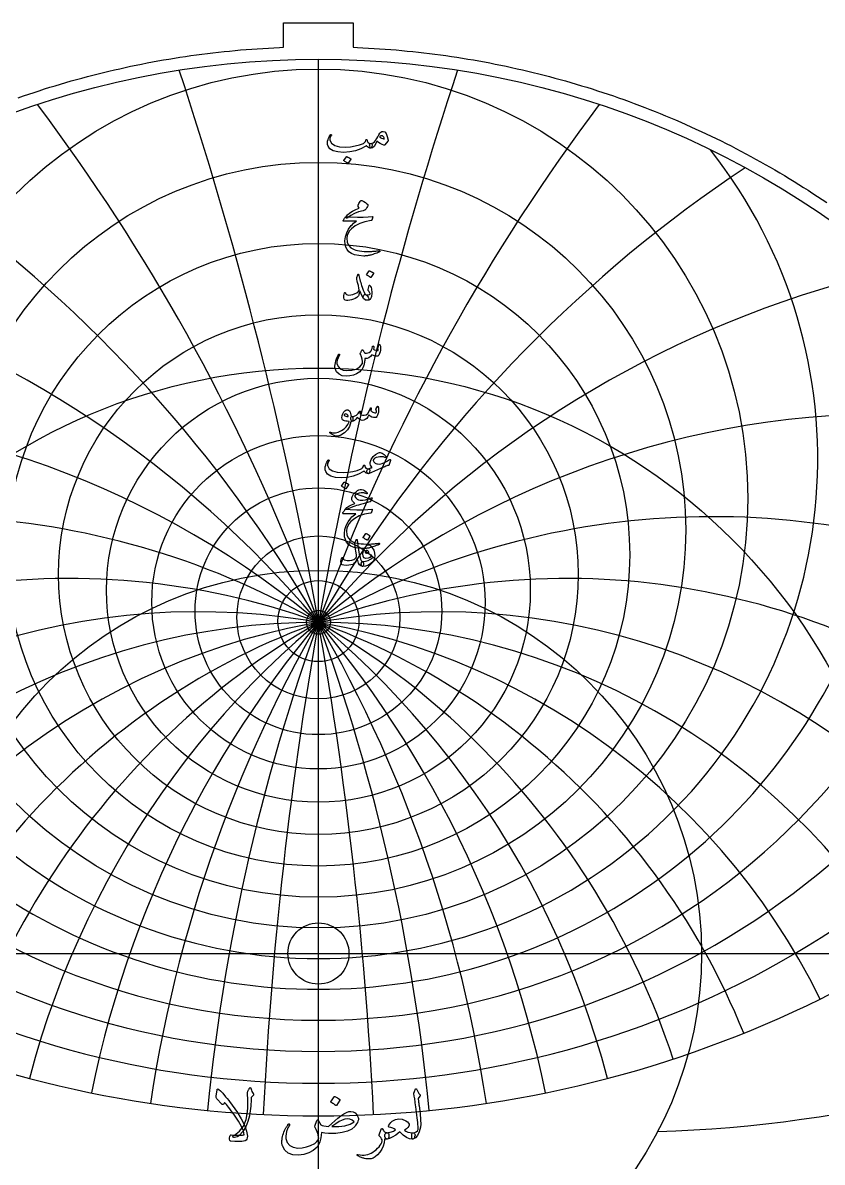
# Model space of a CAD drawing. Header units: millimetres. Extents: x -59 to 59, y -59 to 61.
# Drawn here: x -19.3 to 33, y -13.7 to 60.9 of the extents above; entities that cross this region are included whole.
import ezdxf

# ---------------------------------------------------------------- set-up
doc = ezdxf.new("R2010")
doc.units = ezdxf.units.MM
for name, color, linetype in [('CUT_INNER', 6, 'Continuous'), ('CUT_OUTER', 1, 'Continuous'), ('ENGRAVE', 7, 'Continuous'), ('ENGRAVE_FINE', 8, 'Continuous'), ('TEXT', 5, 'Continuous')]:
    doc.layers.add(name, color=color, linetype=linetype)

msp = doc.modelspace()

# ---------------------------------------------------------------- linework, layer by layer
at = {"layer": 'CUT_INNER'}
msp.add_circle((0, 0), 2, dxfattribs=at)
at = {"layer": 'CUT_OUTER'}
msp.add_lwpolyline([(-19.6429, 55.9787), (-19.299, 56.0982), (-18.9545, 56.2155), (-18.6092, 56.3308), (-18.2632, 56.4439), (-17.9165, 56.5549), (-17.5692, 56.6637), (-17.2211, 56.7705), (-16.8725, 56.8751), (-16.5232, 56.9775), (-16.1733, 57.0779), (-15.8227, 57.176), (-15.4716, 57.272), (-15.1199, 57.3659), (-14.7676, 57.4576), (-14.4148, 57.5471), (-14.0614, 57.6345), (-13.7075, 57.7197), (-13.3531, 57.8027), (-12.9982, 57.8835), (-12.6428, 57.9622), (-12.2869, 58.0387), (-11.9305, 58.113), (-11.5737, 58.1851), (-11.2165, 58.255), (-10.8588, 58.3227), (-10.5008, 58.3883), (-10.1423, 58.4516), (-9.7835, 58.5127), (-9.4243, 58.5717), (-9.0647, 58.6284), (-8.7048, 58.6829), (-8.3446, 58.7352), (-7.984, 58.7853), (-7.6232, 58.8332), (-7.262, 58.8788), (-6.9006, 58.9223), (-6.5389, 58.9635), (-6.177, 59.0025), (-5.8149, 59.0393), (-5.4525, 59.0739), (-5.0899, 59.1062), (-4.7272, 59.1364), (-4.3642, 59.1643), (-4.0011, 59.1899), (-3.6379, 59.2134), (-3.2745, 59.2346), (-2.9109, 59.2535), (-2.5473, 59.2703), (-2.275, 59.2812), (-2.275, 60.885), (2.275, 60.885), (2.275, 59.2812), (2.5473, 59.2703), (2.9109, 59.2535), (3.2745, 59.2346), (3.6379, 59.2134), (4.0011, 59.1899), (4.3642, 59.1643), (4.7272, 59.1364), (5.0899, 59.1062), (5.4525, 59.0739), (5.8149, 59.0393), (6.177, 59.0025), (6.5389, 58.9635), (6.9006, 58.9223), (7.262, 58.8788), (7.6232, 58.8332), (7.984, 58.7853), (8.3446, 58.7352), (8.7048, 58.6829), (9.0647, 58.6284), (9.4243, 58.5717), (9.7835, 58.5127), (10.1423, 58.4516), (10.5008, 58.3883), (10.8588, 58.3227), (11.2165, 58.255), (11.5737, 58.1851), (11.9305, 58.113), (12.2869, 58.0387), (12.6428, 57.9622), (12.9982, 57.8835), (13.3531, 57.8027), (13.7075, 57.7197), (14.0614, 57.6345), (14.4148, 57.5471), (14.7676, 57.4576), (15.1199, 57.3659), (15.4716, 57.272), (15.8227, 57.176), (16.1733, 57.0779), (16.5232, 56.9775), (16.8725, 56.8751), (17.2211, 56.7705), (17.5692, 56.6637), (17.9165, 56.5549), (18.2632, 56.4439), (18.6092, 56.3308), (18.9545, 56.2155), (19.299, 56.0982), (19.6429, 55.9787), (19.986, 55.8571), (20.3283, 55.7334), (20.6699, 55.6076), (21.0108, 55.4798), (21.3508, 55.3498), (21.69, 55.2177), (22.0284, 55.0836), (22.366, 54.9474), (22.7027, 54.8092), (23.0386, 54.6688), (23.3736, 54.5264), (23.7077, 54.382), (24.0409, 54.2355), (24.3733, 54.087), (24.7047, 53.9364), (25.0352, 53.7838), (25.3647, 53.6292), (25.6933, 53.4725), (26.0209, 53.3139), (26.3475, 53.1532), (26.6732, 52.9905), (26.9978, 52.8259), (27.3215, 52.6592), (27.6441, 52.4906), (27.9656, 52.32), (28.2861, 52.1474), (28.6056, 51.9729), (28.9239, 51.7964), (29.2412, 51.6179), (29.5574, 51.4375), (29.8724, 51.2552), (30.1863, 51.0709), (30.4991, 50.8847), (30.8108, 50.6967), (31.1213, 50.5066), (31.4306, 50.3147), (31.7387, 50.1209), (32.0457, 49.9252), (32.3514, 49.7277), (32.6559, 49.5282), (32.9592, 49.3269), (33.2612, 49.1238)], dxfattribs=at)
at = {"layer": 'ENGRAVE'}
for points in [[(0, -58.5), (0, 58.5)], [(-58.5, 0), (58.5, 0)]]:
    msp.add_lwpolyline(points, dxfattribs=at)
for centre, radius in [((0, 0), 58.5), ((0, 29.7635), 28.0916), ((0, 27.719), 24.0317), ((0, 26.0884), 20.3654), ((0, 24.7904), 16.9996), ((0, 0), 38.2935), ((0, 23.7671), 13.8638), ((0, 22.9765), 10.9027), ((0, 22.3887), 8.0713), ((0, 21.9825), 5.332), ((0, 0), 25.0665), ((0, 21.744), 2.6516), ((0, 21.6654), 0.78)]:
    msp.add_circle(centre, radius, dxfattribs=at)
for centre, radius, start, end in [((0, 32.3376), 32.6718, 141.718907, 38.281093), ((0, 35.6095), 37.9516, 164.685177, 15.314823), ((0, 39.8322), 44.1952, 181.913604, 358.086396), ((0, 45.4028), 51.8109, 196.338996, 343.661004), ((0, 52.9788), 61.4683, 209.053083, 330.946917), ((0, -23.009), 44.6745, 31, 149), ((0, -23.009), 44.6745, 31, 149), ((0, 63.7311), 74.3508, 220.600865, 319.399135), ((19.7226, 73.6058), 85.283, 271.6642, 297.008641)]:
    msp.add_arc(centre, radius, start, end, dxfattribs=at)
at = {"layer": 'ENGRAVE_FINE'}
for centre, radius, start, end in [((-253.3614, -23.009), 257.2699, 2.779761, 18.303495), ((-253.3614, -23.009), 257.2699, 2.779761, 18.303495), ((253.3614, -23.009), 257.2699, 161.696505, 177.220239), ((253.3614, -23.009), 257.2699, 161.696505, 177.220239), ((-122.7421, -23.009), 130.6194, 5.599044, 36.966211), ((-122.7421, -23.009), 130.6194, 5.599044, 36.966211), ((122.7421, -23.009), 130.6194, 143.033789, 174.400956), ((122.7421, -23.009), 130.6194, 143.033789, 174.400956), ((-77.3784, -23.009), 89.3489, 8.49955, 56.392694), ((-77.3784, -23.009), 89.3489, 8.49955, 56.392694), ((77.3784, -23.009), 89.3489, 123.607306, 171.50045), ((77.3784, -23.009), 89.3489, 123.607306, 171.50045), ((-53.2409, -23.009), 69.5011, 11.527585, 77.078888), ((-53.2409, -23.009), 69.5011, 11.527585, 77.078888), ((53.2409, -23.009), 69.5011, 102.921112, 168.472415), ((53.2409, -23.009), 69.5011, 102.921112, 168.472415), ((-37.4863, -23.009), 58.3184, 14.737028, 99.642572), ((-37.4863, -23.009), 58.3184, 14.737028, 99.642572), ((37.4863, -23.009), 58.3184, 80.357428, 165.262972), ((37.4863, -23.009), 58.3184, 80.357428, 165.262972), ((-25.7928, -23.009), 51.5856, 18.193224, 124.752734), ((-25.7928, -23.009), 51.5856, 18.193224, 124.752734), ((25.7928, -23.009), 51.5856, 55.247266, 161.806776), ((25.7928, -23.009), 51.5856, 55.247266, 161.806776), ((-16.2602, -23.009), 47.5416, 21.978404, 136.786876), ((-16.2602, -23.009), 47.5416, 21.978404, 136.786876), ((16.2602, -23.009), 47.5416, 43.213124, 158.021596), ((16.2602, -23.009), 47.5416, 43.213124, 158.021596), ((-7.8773, -23.009), 45.3636, 26.199525, 143.422298), ((-7.8773, -23.009), 45.3636, 26.199525, 143.422298), ((7.8773, -23.009), 45.3636, 36.577702, 153.800475), ((7.8773, -23.009), 45.3636, 36.577702, 153.800475), ((0, 159.3231), 176.7745, 250.847985, 289.152015)]:
    msp.add_arc(centre, radius, start, end, dxfattribs=at)
at = {"layer": 'TEXT'}
for points in [[(4.2346, 53.7803), (4.343, 53.7419), (4.4327, 53.6333), (4.5039, 53.4547), (4.5564, 53.206), (4.5583, 53.1881), (4.5573, 53.1723), (4.5532, 53.1587), (4.546, 53.1472), (4.3557, 52.9085), (4.3425, 52.894), (4.3272, 52.8852), (4.3097, 52.8819), (4.29, 52.8843), (4.1607, 52.9284), (4.0392, 52.9846), (3.9254, 53.0529), (3.8195, 53.1334), (3.7341, 52.9351), (3.6404, 52.7935), (3.5386, 52.7085), (3.4285, 52.6802), (3.4162, 52.6847), (3.4035, 52.6983), (3.3903, 52.721), (3.3766, 52.7528), (3.3557, 52.8315), (3.3481, 52.8947), (3.3539, 52.9422), (3.3732, 52.9742), (3.3844, 52.9818), (3.3974, 52.9872), (3.4121, 52.9905), (3.4285, 52.9915), (3.5072, 53.0049), (3.5842, 53.0417), (3.6595, 53.1018), (3.733, 53.1853), (3.7652, 53.2337), (3.8134, 53.3133), (3.8776, 53.424), (3.9579, 53.5658), (4.0206, 53.6597), (4.0876, 53.7267), (4.159, 53.7669), (4.2346, 53.7803)], [(0.7888, 53.5589), (0.8011, 53.5723), (0.8139, 53.578), (0.8271, 53.5758), (0.8407, 53.5658), (0.8511, 53.5529), (0.8545, 53.5382), (0.8511, 53.5217), (0.8407, 53.5036), (0.7879, 53.4218), (0.7542, 53.3462), (0.7395, 53.2765), (0.7438, 53.213), (0.8522, 53.0041), (1.063, 52.8583), (1.3763, 52.7757), (1.7921, 52.7563), (2.1007, 52.779), (2.3967, 52.8263), (2.6802, 52.8983), (2.9511, 52.995), (2.9989, 53.0233), (3.0385, 53.0668), (3.0698, 53.1254), (3.093, 53.1991), (3.1007, 53.2201), (3.1137, 53.2346), (3.1319, 53.2426), (3.1552, 53.2441), (3.1719, 53.237), (3.1838, 53.2225), (3.1909, 53.2006), (3.1933, 53.1714), (3.2095, 53.0992), (3.2547, 53.0452), (3.3289, 53.0093), (3.432, 52.9915), (3.4692, 52.9833), (3.4943, 52.9621), (3.5072, 52.928), (3.5081, 52.8808), (3.4956, 52.793), (3.4787, 52.7303), (3.4575, 52.6927), (3.432, 52.6802), (3.3561, 52.6901), (3.2841, 52.72), (3.216, 52.7697), (3.1518, 52.8393), (3.1464, 52.8421), (3.1371, 52.8402), (3.1239, 52.8335), (3.1068, 52.822), (2.7842, 52.6404), (2.4322, 52.5106), (2.0507, 52.4328), (1.6399, 52.4069), (1.2602, 52.4328), (0.9652, 52.5106), (0.7551, 52.6404), (0.6297, 52.822), (0.6011, 52.9234), (0.5916, 53.027), (0.6011, 53.1327), (0.6297, 53.2406), (0.6682, 53.341), (0.7075, 53.4275), (0.7477, 53.5001), (0.7888, 53.5589)], [(3.9855, 53.4413), (4.0504, 53.3872), (4.1239, 53.3427), (4.2061, 53.3077), (4.2969, 53.2822), (4.2919, 53.3503), (4.2736, 53.4058), (4.2418, 53.4489), (4.1966, 53.4794), (4.1445, 53.4951), (4.0919, 53.4941), (4.039, 53.4761), (3.9855, 53.4413)], [(1.8371, 52.1232), (1.8414, 52.1275), (1.8475, 52.1301), (1.8553, 52.1309), (1.8648, 52.1301), (1.932, 52.1028), (1.9954, 52.0695), (2.0548, 52.0302), (2.1104, 51.9848), (2.1158, 51.9779), (2.1182, 51.9709), (2.1175, 51.964), (2.1139, 51.9571), (1.9513, 51.6942), (1.9452, 51.6879), (1.9374, 51.6864), (1.9279, 51.6896), (1.9167, 51.6976), (1.9069, 51.7045), (1.8916, 51.7149), (1.8706, 51.7288), (1.844, 51.7461), (1.8114, 51.7668), (1.7722, 51.791), (1.7266, 51.8187), (1.6745, 51.8498), (1.6676, 51.855), (1.6641, 51.8602), (1.6641, 51.8654), (1.6676, 51.8706)], [(2.92, 48.5906), (2.6177, 48.5117), (2.3509, 48.4099), (2.1195, 48.2851), (1.9236, 48.1374), (1.8935, 48.1147), (1.8656, 48.102), (1.8399, 48.0991), (1.8163, 48.1063), (1.7889, 48.1389), (1.793, 48.185), (1.8287, 48.2444), (1.8959, 48.3173), (2.0548, 48.4492), (2.2375, 48.5681), (2.444, 48.6741), (2.6743, 48.7671), (2.6086, 48.8639), (2.5963, 48.8882), (2.5904, 48.9124), (2.5911, 48.9366), (2.5982, 48.9608), (2.6447, 49.0531), (2.6873, 49.1295), (2.726, 49.1898), (2.7608, 49.2341), (2.7831, 49.2551), (2.8049, 49.2661), (2.8263, 49.2672), (2.8473, 49.2584), (2.9691, 49.1896), (3.0713, 49.1252), (3.1541, 49.065), (3.2175, 49.0093), (3.2298, 48.9913), (3.2357, 48.9686), (3.235, 48.9411), (3.2279, 48.9089), (3.2056, 48.8585), (3.1699, 48.7973), (3.1208, 48.7253), (3.0584, 48.6425), (3.0419, 48.6302), (3.0134, 48.6174), (2.9727, 48.6043), (2.92, 48.5906)], [(2.1035, 48.1893), (2.5474, 48.1737), (2.9312, 48.172), (3.2549, 48.1841), (3.5185, 48.2101), (3.5266, 48.211), (3.5336, 48.2105), (3.5396, 48.2084), (3.5444, 48.2049), (3.548, 48.2), (3.5501, 48.1941), (3.5506, 48.187), (3.5496, 48.1789), (3.5428, 48.1474), (3.5362, 48.1184), (3.5298, 48.092), (3.5237, 48.0682), (3.5177, 48.047), (3.512, 48.0284), (3.5065, 48.0124), (3.5012, 47.999), (3.4899, 47.9776), (3.477, 47.9618), (3.4623, 47.9517), (3.4458, 47.9471), (3.0462, 47.8747), (2.6985, 47.7612), (2.4027, 47.6066), (2.1588, 47.4109), (2.0356, 47.2701), (1.9461, 47.1211), (1.8903, 46.9639), (1.8682, 46.7985), (1.8894, 46.5388), (1.9737, 46.3271), (2.1212, 46.1635), (2.3318, 46.0478), (2.441, 46.0127), (2.561, 45.9838), (2.6918, 45.9608), (2.8335, 45.944), (2.9857, 45.933), (3.1483, 45.9275), (3.3213, 45.9278), (3.5047, 45.9336), (3.5698, 45.9373), (3.634, 45.9414), (3.697, 45.9459), (3.7589, 45.9509), (3.8194, 45.9563), (3.8779, 45.9621), (3.9344, 45.9684), (3.989, 45.9751), (4.0057, 45.976), (4.0176, 45.9717), (4.0247, 45.9621), (4.0271, 45.9474), (4.0258, 45.9304), (4.0219, 45.9172), (4.0154, 45.9079), (4.0063, 45.9025), (3.9086, 45.8612), (3.816, 45.8238), (3.7287, 45.7902), (3.6465, 45.7606), (3.5697, 45.7347), (3.4986, 45.7122), (3.4331, 45.6932), (3.3732, 45.6776), (3.3169, 45.6661), (3.262, 45.656), (3.2087, 45.6471), (3.157, 45.6395), (3.1065, 45.6337), (3.0571, 45.63), (3.0087, 45.6285), (2.9615, 45.6291), (2.6389, 45.6542), (2.3699, 45.7087), (2.1545, 45.7926), (1.9928, 45.9059), (1.8741, 46.0476), (1.7912, 46.213), (1.7443, 46.4022), (1.7333, 46.6152), (1.7672, 46.8794), (1.8483, 47.1358), (1.9766, 47.3845), (2.1519, 47.6254), (2.2205, 47.6983), (2.2981, 47.7681), (2.3848, 47.8349), (2.4806, 47.8987), (1.6433, 47.9056), (1.6232, 47.9143), (1.6148, 47.9298), (1.618, 47.9523), (1.633, 47.9817), (1.6611, 48.0245), (1.6866, 48.063), (1.7095, 48.0972), (1.7298, 48.127), (1.7476, 48.1523), (1.7627, 48.1729), (1.7752, 48.1887), (1.7852, 48.1997), (1.8077, 48.2016), (1.8682, 48.2006), (1.9668, 48.1964), (2.1035, 48.1893)], [(2.6518, 44.3594), (2.6717, 44.2687), (2.6934, 44.1765), (2.7167, 44.0827), (2.7418, 43.9875), (2.7686, 43.8903), (2.7971, 43.7907), (2.8274, 43.6888), (2.8594, 43.5844), (2.9241, 43.3967), (2.9831, 43.2558), (3.0365, 43.1615), (3.0843, 43.1139), (3.126, 43.0856), (3.1682, 43.0456), (3.2108, 42.9939), (3.2538, 42.9305), (3.2945, 42.852), (3.3057, 42.793), (3.2876, 42.7534), (3.24, 42.7333), (3.0862, 42.7489), (2.9502, 42.851), (2.832, 43.0395), (2.7314, 43.3146), (2.7293, 43.3191), (2.7262, 43.3223), (2.7223, 43.3243), (2.7176, 43.3249), (2.7141, 43.3243), (2.7107, 43.3223), (2.7072, 43.3191), (2.7037, 43.3146), (2.694, 43.27), (2.6821, 43.2229), (2.6681, 43.1732), (2.6518, 43.1208), (2.6341, 43.0713), (2.6155, 43.03), (2.5961, 42.9969), (2.5757, 42.9721), (2.5026, 42.9083), (2.4114, 42.8518), (2.302, 42.8027), (2.1744, 42.761), (2.0447, 42.7301), (1.9322, 42.7169), (1.8371, 42.7214), (1.7592, 42.7437), (1.6926, 42.7995), (1.6624, 42.8977), (1.6684, 43.0382), (1.7108, 43.2212), (1.7149, 43.2272), (1.7203, 43.2315), (1.727, 43.2341), (1.735, 43.235), (1.7445, 43.2339), (1.7523, 43.2307), (1.7584, 43.2253), (1.7627, 43.2177), (1.7791, 43.1794), (1.7973, 43.1476), (1.8172, 43.1223), (1.8388, 43.1035), (1.9063, 43.0784), (1.998, 43.0724), (2.1139, 43.0854), (2.254, 43.1174), (2.4034, 43.1654), (2.5195, 43.2194), (2.6023, 43.2795), (2.6518, 43.3457), (2.6601, 43.4127), (2.6467, 43.5273), (2.6116, 43.6895), (2.555, 43.8993), (2.5277, 44.0097), (2.5117, 44.099), (2.507, 44.1672), (2.5135, 44.2141), (2.5792, 44.4009), (2.5863, 44.4206), (2.5939, 44.4346), (2.6019, 44.4431), (2.6103, 44.4459), (2.6207, 44.4405), (2.6311, 44.4243), (2.6415, 44.3972), (2.6518, 44.3594)], [(3.3196, 44.6569), (3.3239, 44.6612), (3.3299, 44.6638), (3.3377, 44.6647), (3.3472, 44.6638), (3.4145, 44.6366), (3.4778, 44.6033), (3.5373, 44.5639), (3.5929, 44.5185), (3.5983, 44.5116), (3.6007, 44.5047), (3.6, 44.4978), (3.5963, 44.4909), (3.4337, 44.2279), (3.4277, 44.2216), (3.4199, 44.2201), (3.4104, 44.2234), (3.3991, 44.2314), (3.3894, 44.2383), (3.3741, 44.2487), (3.3531, 44.2625), (3.3265, 44.2798), (3.2938, 44.3006), (3.2547, 44.3248), (3.2091, 44.3525), (3.157, 44.3836), (3.15, 44.3888), (3.1466, 44.394), (3.1466, 44.3992), (3.15, 44.4044)], [(3.3507, 43.2419), (3.3304, 43.2759), (3.3109, 43.3051), (3.2923, 43.3295), (3.2746, 43.3492), (3.2618, 43.366), (3.2547, 43.3855), (3.2532, 43.4075), (3.2573, 43.4322), (3.3299, 43.6951), (3.3401, 43.7181), (3.3533, 43.7245), (3.3695, 43.7146), (3.3888, 43.6882), (3.4177, 43.6322), (3.4424, 43.5645), (3.4627, 43.4852), (3.4787, 43.3941), (3.488, 43.3068), (3.4917, 43.2212), (3.4897, 43.1373), (3.4822, 43.0551), (3.4698, 42.9835), (3.4536, 42.921), (3.4335, 42.8676), (3.4095, 42.8233), (3.3799, 42.7904), (3.3395, 42.7645), (3.2882, 42.7454), (3.2261, 42.7333), (3.1626, 42.731), (3.1033, 42.7411), (3.0484, 42.7638), (2.9978, 42.7991), (2.9587, 42.8438), (2.9381, 42.8951), (2.9362, 42.9528), (2.9528, 43.017), (2.9794, 43.0696), (3.0108, 43.1027), (3.0469, 43.1163), (3.0878, 43.1104), (3.182, 43.0877), (3.2642, 43.0854), (3.3343, 43.1033), (3.3922, 43.1416), (3.3935, 43.1517), (3.387, 43.1719), (3.3728, 43.2019), (3.3507, 43.2419)], [(3.9475, 39.8163), (3.9535, 39.8314), (3.9613, 39.8422), (3.9708, 39.8487), (3.9821, 39.8509), (3.9966, 39.8491), (4.0089, 39.8439), (4.0191, 39.8353), (4.0271, 39.8232), (4.0467, 39.7799), (4.0608, 39.7263), (4.0692, 39.6623), (4.072, 39.5879), (4.0645, 39.4664), (4.0418, 39.3509), (4.0039, 39.2415), (3.951, 39.1382), (3.9328, 39.1133), (3.9129, 39.0941), (3.8913, 39.0804), (3.8679, 39.0724), (3.7834, 39.067), (3.6923, 39.0819), (3.5948, 39.1172), (3.4908, 39.1728), (3.4032, 39.0528), (3.2997, 38.973), (3.1801, 38.9334), (3.0445, 38.934), (3.0401, 38.8611), (3.0337, 38.7909), (3.0254, 38.7235), (3.0151, 38.659), (3.0029, 38.5968), (2.9887, 38.5366), (2.9726, 38.4783), (2.9546, 38.422), (2.9126, 38.3204), (2.856, 38.2265), (2.7846, 38.1405), (2.6985, 38.0622), (2.4972, 37.9281), (2.2843, 37.8339), (2.0596, 37.7794), (1.8232, 37.7647), (1.5571, 37.8008), (1.3467, 37.8953), (1.1921, 38.0481), (1.0933, 38.2594), (1.0799, 38.3355), (1.0777, 38.4255), (1.0868, 38.5293), (1.1071, 38.6469), (1.1397, 38.7758), (1.1858, 38.9098), (1.2453, 39.0491), (1.3181, 39.1935), (1.324, 39.2026), (1.3311, 39.2091), (1.3395, 39.213), (1.3493, 39.2143), (1.359, 39.2134), (1.3674, 39.2108), (1.3746, 39.2065), (1.3804, 39.2004), (1.3843, 39.1916), (1.3856, 39.1823), (1.3843, 39.1725), (1.3804, 39.1624), (1.2879, 38.9702), (1.2282, 38.8121), (1.2014, 38.6882), (1.2074, 38.5985), (1.2948, 38.4006), (1.4323, 38.2568), (1.62, 38.1671), (1.8578, 38.1314), (2.1904, 38.1526), (2.4719, 38.2369), (2.7024, 38.3844), (2.8819, 38.595), (2.8813, 38.7338), (2.8586, 38.8804), (2.8138, 39.0348), (2.747, 39.197), (2.7386, 39.2134), (2.734, 39.2281), (2.7334, 39.2411), (2.7366, 39.2523), (2.7552, 39.2909), (2.7729, 39.3271), (2.7898, 39.361), (2.8058, 39.3925), (2.8209, 39.4211), (2.8352, 39.4465), (2.8486, 39.4687), (2.8612, 39.4876), (2.8683, 39.4956), (2.8759, 39.4988), (2.8839, 39.4973), (2.8923, 39.4911), (2.8966, 39.4863), (2.9027, 39.4789), (2.9105, 39.469), (2.92, 39.4565), (2.9308, 39.4413), (2.9425, 39.4236), (2.955, 39.4033), (2.9684, 39.3803), (2.9956, 39.3362), (3.0186, 39.3042), (3.0372, 39.2843), (3.0514, 39.2766), (3.1414, 39.269), (3.2313, 39.2843), (3.3213, 39.3226), (3.4112, 39.3838), (3.4439, 39.4245), (3.4761, 39.4911), (3.5079, 39.5836), (3.5393, 39.7021), (3.5423, 39.7133), (3.5479, 39.7229), (3.5561, 39.7306), (3.5669, 39.7367), (3.5771, 39.7406), (3.5868, 39.7419), (3.5961, 39.7406), (3.605, 39.7367), (3.6182, 39.7151), (3.6231, 39.6744), (3.6199, 39.6147), (3.6084, 39.536), (3.6783, 39.4932), (3.7529, 39.4651), (3.8322, 39.4517), (3.9164, 39.453), (3.9153, 39.4783), (3.912, 39.4988), (3.9066, 39.5146), (3.8991, 39.5256), (3.8904, 39.536), (3.8852, 39.5464), (3.8835, 39.5568), (3.8852, 39.5672)], [(3.8662, 35.7947), (3.8738, 35.7999), (3.8826, 35.7982), (3.8928, 35.7895), (3.9042, 35.774), (3.9166, 35.7476), (3.9259, 35.71), (3.9321, 35.6611), (3.9354, 35.601), (3.9365, 35.5326), (3.9328, 35.466), (3.9244, 35.4012), (3.9112, 35.338), (3.8727, 35.2152), (3.8299, 35.127), (3.7827, 35.0734), (3.7313, 35.0543), (3.6095, 35.0615), (3.4969, 35.0933), (3.3933, 35.1497), (3.2988, 35.2308), (3.2339, 35.103), (3.157, 35.0033), (3.0679, 34.9317), (2.9667, 34.8883), (2.8605, 34.8788), (2.753, 34.9056), (2.6443, 34.9687), (2.5342, 35.0682), (2.4451, 34.9547), (2.3578, 34.8736), (2.2721, 34.8249), (2.1882, 34.8087), (2.1714, 34.8182), (2.1554, 34.8468), (2.1402, 34.8943), (2.126, 34.9609), (2.1208, 35.0267), (2.1294, 35.0751), (2.1519, 35.1062), (2.1882, 35.1201), (2.3478, 35.1562), (2.4875, 35.2265), (2.6073, 35.3309), (2.7072, 35.4695), (2.7126, 35.4771), (2.7184, 35.4825), (2.7247, 35.4857), (2.7314, 35.4868), (2.7396, 35.4859), (2.747, 35.4833), (2.7535, 35.479), (2.7591, 35.473), (2.7623, 35.4544), (2.7548, 35.4228), (2.7364, 35.3783), (2.7072, 35.3207), (2.7455, 35.2764), (2.8049, 35.2438), (2.8856, 35.2228), (2.9874, 35.2135), (3.1144, 35.2401), (3.2253, 35.3268), (3.3202, 35.4736), (3.3991, 35.6805), (3.403, 35.6911), (3.4078, 35.6987), (3.4134, 35.7033), (3.4199, 35.7048), (3.4296, 35.7039), (3.4381, 35.7013), (3.4452, 35.697), (3.451, 35.6909), (3.4554, 35.6823), (3.4579, 35.6736), (3.4588, 35.665), (3.4579, 35.6563), (3.4234, 35.511), (3.4638, 35.4751), (3.5124, 35.4436), (3.5693, 35.4163), (3.6344, 35.3934), (3.6977, 35.3785), (3.746, 35.3752), (3.779, 35.3837), (3.797, 35.4038), (3.8028, 35.4345), (3.7996, 35.4782), (3.7873, 35.5348), (3.7659, 35.6044), (3.7695, 35.6241), (3.7875, 35.6624), (3.8197, 35.7193), (3.8662, 35.7947)], [(2.1191, 34.7707), (2.038, 34.4859), (1.902, 34.2474), (1.711, 34.0551), (1.4652, 33.9092), (1.4308, 33.8944), (1.3968, 33.8811), (1.3633, 33.8693), (1.3302, 33.859), (1.2978, 33.8505), (1.2662, 33.8439), (1.2355, 33.8392), (1.2057, 33.8365), (1.1313, 33.8471), (1.0327, 33.8858), (0.9099, 33.9527), (0.7629, 34.0476), (0.7471, 34.0612), (0.7378, 34.0744), (0.735, 34.0872), (0.7386, 34.0995), (0.7469, 34.109), (0.7577, 34.1133), (0.7711, 34.1124), (0.7871, 34.1064), (0.94, 34.0569), (1.1114, 34.0571), (1.3015, 34.107), (1.5101, 34.2067), (1.6805, 34.3224), (1.8215, 34.4584), (1.9331, 34.6148), (2.0153, 34.7914), (2.0146, 34.7977), (2.0127, 34.8027), (2.0094, 34.8063), (2.0049, 34.8087), (1.8857, 34.8156), (1.7843, 34.8295), (1.7006, 34.8502), (1.6347, 34.8779), (1.5837, 34.9207), (1.5517, 34.98), (1.5387, 35.0556), (1.5447, 35.1478), (1.5467, 35.16), (1.5491, 35.1724), (1.5519, 35.1851), (1.5551, 35.1979), (1.5588, 35.2112), (1.5629, 35.2252), (1.5675, 35.2398), (1.5724, 35.255), (1.6131, 35.3538), (1.6624, 35.4358), (1.7203, 35.5009), (1.7869, 35.5491), (1.855, 35.5755), (1.9175, 35.575), (1.9744, 35.5478), (2.0256, 35.4937), (2.0704, 35.4185), (2.1043, 35.3311), (2.1275, 35.2317), (2.1398, 35.1201), (2.1466, 35.1202), (2.1532, 35.1205), (2.1596, 35.1211), (2.1658, 35.1218), (2.1719, 35.1226), (2.1783, 35.1231), (2.1849, 35.1234), (2.1917, 35.1235), (2.2151, 35.1186), (2.2332, 35.1036), (2.2462, 35.0788), (2.254, 35.044), (2.2572, 35.0057), (2.2566, 34.967), (2.252, 34.9279), (2.2436, 34.8883), (2.2326, 34.8535), (2.2202, 34.8286), (2.2066, 34.8137), (2.1917, 34.8087), (2.126, 34.8087), (2.1255, 34.8024), (2.1242, 34.794), (2.1221, 34.7834), (2.1191, 34.7707)], [(1.953, 35.1581), (1.9167, 35.2215), (1.8769, 35.2663), (1.8336, 35.2924), (1.7869, 35.3), (1.759, 35.2926), (1.7342, 35.281), (1.7123, 35.265), (1.6935, 35.2446), (1.6875, 35.2338), (1.6866, 35.2221), (1.6909, 35.2096), (1.7004, 35.1962), (1.7361, 35.1648), (1.7878, 35.1434), (1.8555, 35.132), (1.9391, 35.1305), (1.9478, 35.1322), (1.953, 35.1374), (1.9547, 35.146), (1.953, 35.1581)], [(0.6366, 32.2683), (0.6489, 32.2817), (0.6617, 32.2873), (0.6749, 32.2851), (0.6885, 32.2752), (0.6989, 32.2622), (0.7023, 32.2475), (0.6989, 32.2311), (0.6885, 32.2129), (0.6357, 32.1312), (0.602, 32.0555), (0.5873, 31.9859), (0.5916, 31.9223), (0.6999, 31.7134), (0.9108, 31.5677), (1.2241, 31.4851), (1.6399, 31.4656), (1.9484, 31.4883), (2.2445, 31.5357), (2.5279, 31.6077), (2.7989, 31.7043), (2.8467, 31.7327), (2.8862, 31.7761), (2.9176, 31.8347), (2.9407, 31.9085), (2.9485, 31.9294), (2.9615, 31.9439), (2.9796, 31.9519), (3.003, 31.9534), (3.0196, 31.9463), (3.0315, 31.9318), (3.0387, 31.91), (3.0411, 31.8808), (3.0573, 31.8086), (3.1025, 31.7545), (3.1766, 31.7186), (3.2798, 31.7009), (3.317, 31.6927), (3.342, 31.6715), (3.355, 31.6373), (3.3559, 31.5902), (3.3433, 31.5024), (3.3265, 31.4397), (3.3053, 31.4021), (3.2798, 31.3895), (3.2039, 31.3995), (3.1319, 31.4293), (3.0638, 31.479), (2.9995, 31.5487), (2.9941, 31.5515), (2.9848, 31.5495), (2.9716, 31.5428), (2.9546, 31.5314), (2.6319, 31.3497), (2.2799, 31.22), (1.8985, 31.1421), (1.4877, 31.1162), (1.108, 31.1421), (0.813, 31.22), (0.6028, 31.3497), (0.4774, 31.5314), (0.4489, 31.6328), (0.4394, 31.7363), (0.4489, 31.8421), (0.4774, 31.95), (0.5159, 32.0503), (0.5553, 32.1368), (0.5955, 32.2095), (0.6366, 32.2683)], [(4.7086, 32.2579), (4.6394, 31.9811), (4.6316, 31.9677), (4.6187, 31.9552), (4.6005, 31.9435), (4.5772, 31.9327), (4.5254, 31.9144), (4.4703, 31.8942), (4.4121, 31.872), (4.3505, 31.8479), (4.2858, 31.8221), (4.2178, 31.7947), (4.1465, 31.7659), (4.072, 31.7355), (3.2763, 31.3895), (3.24, 31.3975), (3.2106, 31.4215), (3.1881, 31.4615), (3.1725, 31.5175), (3.1699, 31.577), (3.1864, 31.6274), (3.2218, 31.6687), (3.2763, 31.7009), (3.2831, 31.704), (3.2966, 31.71), (3.3169, 31.7187), (3.3438, 31.7303), (3.3772, 31.7445), (3.4169, 31.761), (3.4628, 31.7799), (3.515, 31.8012), (3.4478, 31.8702), (3.4052, 31.9457), (3.3872, 32.0276), (3.3939, 32.116), (3.4605, 32.3264), (3.5738, 32.5044), (3.7339, 32.6499), (3.9406, 32.763), (3.9858, 32.7736), (4.0383, 32.7708), (4.0982, 32.7546), (4.1655, 32.7249), (4.2353, 32.6845), (4.2995, 32.6393), (4.3581, 32.5894), (4.4111, 32.5347), (4.426, 32.5146), (4.4327, 32.4957), (4.4312, 32.4782), (4.4215, 32.462), (4.4068, 32.4495), (4.3903, 32.443), (4.3722, 32.4425), (4.3523, 32.4482), (4.2487, 32.4808), (4.1386, 32.4957), (4.0221, 32.4929), (3.8991, 32.4724), (3.7877, 32.4391), (3.6993, 32.3945), (3.6337, 32.3388), (3.5911, 32.2717), (3.5868, 32.2419), (3.5981, 32.2077), (3.6249, 32.1692), (3.6673, 32.1264), (3.7157, 32.0875), (3.7641, 32.0572), (3.8126, 32.0356), (3.861, 32.0226), (4.0061, 32.019), (4.1611, 32.0494), (4.3261, 32.1141), (4.501, 32.2129), (4.5199, 32.2248), (4.5382, 32.2363), (4.5562, 32.2473), (4.5737, 32.2579), (4.5906, 32.2678), (4.6066, 32.2769), (4.6217, 32.2851), (4.636, 32.2925), (4.6755, 32.3111), (4.7008, 32.3115), (4.7119, 32.2938), (4.7086, 32.2579)], [(1.6849, 30.8325), (1.6892, 30.8368), (1.6952, 30.8394), (1.703, 30.8403), (1.7125, 30.8394), (1.7798, 30.8122), (1.8431, 30.7789), (1.9026, 30.7395), (1.9582, 30.6941), (1.9636, 30.6872), (1.966, 30.6803), (1.9653, 30.6734), (1.9616, 30.6664), (1.799, 30.4035), (1.793, 30.3972), (1.7852, 30.3957), (1.7757, 30.399), (1.7644, 30.407), (1.7547, 30.4139), (1.7394, 30.4243), (1.7184, 30.4381), (1.6918, 30.4554), (1.6591, 30.4762), (1.62, 30.5004), (1.5744, 30.5281), (1.5223, 30.5592), (1.5153, 30.5644), (1.5119, 30.5696), (1.5119, 30.5748), (1.5153, 30.5799)], [(3.5098, 29.8077), (3.5127, 29.7833), (3.4969, 29.7377), (3.4625, 29.6709), (3.4095, 29.5829), (3.3983, 29.5686), (3.3853, 29.5569), (3.3706, 29.5478), (3.3542, 29.5414), (3.1327, 29.4804), (2.9355, 29.4255), (2.7626, 29.3766), (2.6138, 29.3338), (2.4892, 29.2972), (2.3889, 29.2672), (2.3128, 29.2436), (2.2609, 29.2265), (1.8423, 29.0397), (1.8129, 29.0375), (1.7904, 29.0414), (1.7748, 29.0514), (1.7662, 29.0674), (1.7659, 29.0732), (1.7688, 29.0804), (1.7746, 29.0888), (1.7835, 29.0985), (1.8687, 29.1785), (1.9962, 29.2628), (2.1662, 29.3515), (2.3785, 29.4445), (2.3208, 29.4938), (2.2721, 29.5414), (2.2326, 29.5872), (2.2021, 29.6313), (2.1833, 29.6795), (2.1787, 29.7377), (2.1885, 29.8058), (2.2125, 29.8839), (2.2514, 29.9652), (2.3059, 30.0465), (2.3759, 30.1278), (2.4616, 30.2091), (2.5548, 30.2793), (2.6441, 30.3276), (2.7295, 30.3537), (2.811, 30.3578), (2.9215, 30.3356), (3.0212, 30.2895), (3.11, 30.2197), (3.1881, 30.126), (3.195, 30.1144), (3.1985, 30.1036), (3.1985, 30.0936), (3.195, 30.0845), (3.1874, 30.0761), (3.1786, 30.0715), (3.1684, 30.0709), (3.157, 30.0741), (3.106, 30.0904), (3.0571, 30.1044), (3.01, 30.1163), (2.9649, 30.126), (2.922, 30.1334), (2.8815, 30.1381), (2.8433, 30.1403), (2.8075, 30.1399), (2.6585, 30.1224), (2.5333, 30.0802), (2.4319, 30.0134), (2.3543, 29.9219), (2.4369, 29.8132), (2.529, 29.7325), (2.6307, 29.68), (2.7418, 29.6555), (2.9072, 29.6538), (3.0852, 29.6797), (3.2757, 29.7334), (3.4787, 29.8147), (3.4871, 29.8168), (3.4951, 29.8164), (3.5027, 29.8134), (3.5098, 29.8077)], [(2.0741, 29.0501), (2.518, 29.0345), (2.9018, 29.0328), (3.2255, 29.0449), (3.4891, 29.0708), (3.4972, 29.0718), (3.5042, 29.0713), (3.5102, 29.0692), (3.515, 29.0656), (3.5186, 29.0608), (3.5207, 29.0548), (3.5212, 29.0478), (3.5202, 29.0397), (3.5134, 29.0081), (3.5068, 28.9792), (3.5004, 28.9528), (3.4943, 28.929), (3.4883, 28.9078), (3.4826, 28.8892), (3.4771, 28.8732), (3.4718, 28.8598), (3.4605, 28.8384), (3.4476, 28.8226), (3.4329, 28.8124), (3.4164, 28.8079), (3.0168, 28.7355), (2.6691, 28.6219), (2.3733, 28.4673), (2.1294, 28.2717), (2.0062, 28.1309), (1.9167, 27.9819), (1.8609, 27.8247), (1.8388, 27.6593), (1.86, 27.3996), (1.9443, 27.1879), (2.0918, 27.0242), (2.3024, 26.9085), (2.4116, 26.8735), (2.5316, 26.8445), (2.6624, 26.8216), (2.8041, 26.8047), (2.9563, 26.7937), (3.1189, 26.7883), (3.2919, 26.7885), (3.4752, 26.7944), (3.5404, 26.798), (3.6046, 26.8022), (3.6676, 26.8067), (3.7295, 26.8117), (3.79, 26.8171), (3.8485, 26.8229), (3.905, 26.8292), (3.9596, 26.8359), (3.9763, 26.8368), (3.9881, 26.8324), (3.9953, 26.8229), (3.9977, 26.8082), (3.9964, 26.7911), (3.9925, 26.7779), (3.986, 26.7686), (3.9769, 26.7632), (3.8792, 26.7219), (3.7866, 26.6845), (3.6993, 26.651), (3.6171, 26.6214), (3.5403, 26.5954), (3.4692, 26.5729), (3.4037, 26.5539), (3.3438, 26.5384), (3.2875, 26.5269), (3.2326, 26.5167), (3.1793, 26.5079), (3.1275, 26.5003), (3.0771, 26.4945), (3.0277, 26.4908), (2.9793, 26.4893), (2.9321, 26.4899), (2.6095, 26.515), (2.3405, 26.5695), (2.1251, 26.6534), (1.9634, 26.7667), (1.8447, 26.9083), (1.7618, 27.0737), (1.7149, 27.2629), (1.7039, 27.4759), (1.7378, 27.7402), (1.8189, 27.9966), (1.9471, 28.2453), (2.1225, 28.4862), (2.1911, 28.559), (2.2687, 28.6289), (2.3554, 28.6957), (2.4512, 28.7595), (1.6139, 28.7664), (1.5938, 28.775), (1.5854, 28.7906), (1.5886, 28.8131), (1.6036, 28.8425), (1.6317, 28.8853), (1.6572, 28.9238), (1.6801, 28.958), (1.7004, 28.9878), (1.7182, 29.0131), (1.7333, 29.0336), (1.7458, 29.0494), (1.7558, 29.0605), (1.7783, 29.0624), (1.8388, 29.0613), (1.9374, 29.0572), (2.0741, 29.0501)], [(2.8785, 25.6365), (2.9035, 25.6244), (2.9234, 25.6054), (2.9381, 25.5794), (2.9476, 25.5466), (2.9539, 25.5059), (2.9554, 25.467), (2.9522, 25.4298), (2.9442, 25.3943), (2.9323, 25.3641), (2.9174, 25.3424), (2.8994, 25.3295), (2.8785, 25.3251), (2.7749, 25.3539), (2.689, 25.4263), (2.6209, 25.5424), (2.5705, 25.7022), (2.5641, 25.7298), (2.5584, 25.7537), (2.5537, 25.7739), (2.5498, 25.7905), (2.5468, 25.8033), (2.5446, 25.8125), (2.5433, 25.818), (2.5429, 25.8199), (2.5377, 25.83), (2.5325, 25.8328), (2.5273, 25.8283), (2.5221, 25.8164), (2.4633, 25.6836), (2.3976, 25.5794), (2.3249, 25.5037), (2.2453, 25.4566), (2.1299, 25.4203), (1.9945, 25.3978), (1.8393, 25.3891), (1.6641, 25.3943), (1.5471, 25.4304), (1.4833, 25.518), (1.4727, 25.6571), (1.5153, 25.8475), (1.5251, 25.8705), (1.537, 25.8873), (1.551, 25.8981), (1.5672, 25.9029), (1.5832, 25.9014), (1.5966, 25.8934), (1.6075, 25.8789), (1.6157, 25.8579), (1.6332, 25.8132), (1.6546, 25.7792), (1.6799, 25.7561), (1.7091, 25.7438), (1.8728, 25.7187), (2.0282, 25.7161), (2.1755, 25.736), (2.3145, 25.7784), (2.3749, 25.8099), (2.4244, 25.8527), (2.4631, 25.9068), (2.491, 25.9721), (2.4892, 26.003), (2.4806, 26.075), (2.465, 26.1881), (2.4425, 26.3423), (2.4311, 26.4248), (2.4209, 26.4993), (2.412, 26.5658), (2.4045, 26.6242), (2.398, 26.6743), (2.3924, 26.7155), (2.3876, 26.7478), (2.3837, 26.7713), (2.3805, 26.8072), (2.3811, 26.8387), (2.3857, 26.866), (2.3941, 26.8889), (2.4075, 26.9173), (2.42, 26.9438), (2.4317, 26.9684), (2.4425, 26.991), (2.4523, 27.0116), (2.4607, 27.0303), (2.4678, 27.0471), (2.4737, 27.0619), (2.4797, 27.0738), (2.4875, 27.0818), (2.497, 27.0859), (2.5083, 27.0861), (2.5206, 27.0814), (2.5299, 27.074), (2.5362, 27.0641), (2.5394, 27.0515), (2.5605, 26.8745), (2.5822, 26.7068), (2.6046, 26.5485), (2.6276, 26.3994), (2.6511, 26.2596), (2.6748, 26.1291), (2.6987, 26.0079), (2.7228, 25.896), (2.752, 25.7915), (2.7876, 25.7135), (2.8298, 25.6618), (2.8785, 25.6365)], [(3.093, 27.4701), (3.0973, 27.4745), (3.1033, 27.4771), (3.1111, 27.4779), (3.1206, 27.4771), (3.1879, 27.4498), (3.2512, 27.4165), (3.3107, 27.3772), (3.3663, 27.3318), (3.3717, 27.3248), (3.3741, 27.3179), (3.3734, 27.311), (3.3697, 27.3041), (3.2071, 27.0411), (3.2011, 27.0349), (3.1933, 27.0334), (3.1838, 27.0366), (3.1725, 27.0446), (3.1628, 27.0515), (3.1474, 27.0619), (3.1265, 27.0757), (3.0999, 27.093), (3.0672, 27.1138), (3.0281, 27.138), (2.9825, 27.1657), (2.9303, 27.1968), (2.9234, 27.202), (2.92, 27.2072), (2.92, 27.2124), (2.9234, 27.2176)], [(3.2763, 26.7401), (3.3001, 26.7367), (3.3265, 26.7263), (3.3555, 26.709), (3.387, 26.6848), (3.5222, 26.5408), (3.6162, 26.3786), (3.6692, 26.1983), (3.6811, 25.9998), (3.6705, 25.8964), (3.6491, 25.8043), (3.6169, 25.7234), (3.5738, 25.6538), (3.4344, 25.51), (3.272, 25.4073), (3.0867, 25.3457), (2.8785, 25.3251), (2.8575, 25.3301), (2.8395, 25.345), (2.8246, 25.3699), (2.8127, 25.4047), (2.8083, 25.424), (2.8054, 25.4436), (2.804, 25.4637), (2.8041, 25.4843), (2.8053, 25.5046), (2.8071, 25.5241), (2.8096, 25.5427), (2.8127, 25.5604), (2.822, 25.5911), (2.8361, 25.614), (2.8549, 25.6292), (2.8785, 25.6365), (3.0813, 25.6638), (3.2573, 25.7144), (3.4065, 25.7883), (3.5289, 25.8856), (3.523, 25.9343), (3.5159, 25.973), (3.5075, 26.0017), (3.4977, 26.0205), (3.4861, 26.0367), (3.4752, 26.0473), (3.4653, 26.0523), (3.4562, 26.0517), (3.4499, 26.0495), (3.445, 26.0465), (3.4413, 26.0426), (3.4389, 26.0378), (3.4056, 25.9695), (3.3645, 25.9167), (3.3157, 25.8796), (3.259, 25.8579), (3.0945, 25.8452), (2.9814, 25.8899), (2.9198, 25.9922), (2.9096, 26.152), (2.9234, 26.2437), (2.9511, 26.3388), (2.9926, 26.4374), (3.048, 26.5395), (3.1064, 26.6273), (3.1639, 26.69), (3.2205, 26.7276), (3.2763, 26.7401)], [(3.1621, 26.3665), (3.1278, 26.3568), (3.1007, 26.331), (3.0811, 26.2893), (3.0687, 26.2316), (3.069, 26.2225), (3.0696, 26.216), (3.0707, 26.2121), (3.0722, 26.2108), (3.107, 26.2024), (3.1423, 26.1978), (3.1779, 26.1972), (3.214, 26.2004), (3.2458, 26.2071), (3.272, 26.2169), (3.2925, 26.2296), (3.3075, 26.2454), (3.2685, 26.301), (3.2313, 26.3397), (3.1959, 26.3615), (3.1621, 26.3665)], [(-5.7015, -11.8612), (-5.543, -11.8751), (-5.3994, -11.8848), (-5.2708, -11.8901), (-5.1572, -11.8911), (-5.0583, -11.8881), (-4.9739, -11.8813), (-4.9038, -11.8708), (-4.8482, -11.8565), (-4.9061, -11.608), (-5.0338, -11.3099), (-5.2313, -10.9622), (-5.4986, -10.5649), (-5.6035, -10.4189), (-5.7015, -10.2853), (-5.7927, -10.164), (-5.8768, -10.0552), (-5.9541, -9.9591), (-6.0245, -9.8759), (-6.0879, -9.8057), (-6.1444, -9.7484), (-6.2136, -9.8684), (-6.243, -9.8828), (-6.2712, -9.8845), (-6.2983, -9.8736), (-6.3243, -9.8499), (-6.6426, -9.5086), (-6.672, -9.4679), (-6.691, -9.4244), (-6.6997, -9.378), (-6.6979, -9.3287), (-6.6334, -8.9273), (-6.6273, -8.8991), (-6.6184, -8.8789), (-6.6065, -8.8668), (-6.5918, -8.8628), (-6.5232, -8.8925), (-6.4142, -8.9862), (-6.2649, -9.1439), (-6.0752, -9.3656), (-5.971, -9.4917), (-5.8705, -9.6164), (-5.7738, -9.7397), (-5.6808, -9.8615), (-5.5916, -9.9818), (-5.5061, -10.1008), (-5.4243, -10.2182), (-5.3464, -10.3343), (-5.0572, -10.8085), (-4.8447, -11.235), (-4.7089, -11.6135), (-4.6498, -11.9442), (-4.653, -12.0598), (-4.6763, -12.1483), (-4.7199, -12.2097), (-4.7836, -12.244), (-5.0033, -12.2873), (-5.2333, -12.3063), (-5.4738, -12.3011), (-5.7246, -12.2717), (-5.7477, -12.268), (-5.7661, -12.2613), (-5.78, -12.2518), (-5.7892, -12.2394), (-5.8189, -12.144), (-5.8249, -12.056), (-5.8074, -11.9756), (-5.7661, -11.9027), (-5.7483, -11.881), (-5.7315, -11.8669), (-5.716, -11.8603), (-5.7015, -11.8612)], [(-5.1572, -11.8888), (-5.2296, -11.9497), (-5.3083, -11.9938), (-5.3933, -12.0212), (-5.4847, -12.0318), (-5.5372, -12.0289), (-5.5747, -12.0203), (-5.5972, -12.0059), (-5.6047, -11.9857), (-5.5978, -11.9598), (-5.577, -11.9327), (-5.5424, -11.9044), (-5.494, -11.875), (-5.1607, -11.6245), (-4.9081, -11.288), (-4.7363, -10.8656), (-4.6452, -10.3573), (-4.6236, -10.0739), (-4.6141, -9.7911), (-4.6167, -9.5089), (-4.6314, -9.2272), (-4.6357, -9.1456), (-4.6348, -9.0807), (-4.6288, -9.0326), (-4.6175, -9.0012), (-4.5936, -8.9596), (-4.5725, -8.9227), (-4.5544, -8.8904), (-4.5391, -8.8628), (-4.5264, -8.8397), (-4.516, -8.8213), (-4.508, -8.8074), (-4.5022, -8.7982), (-4.4907, -8.7864), (-4.4791, -8.7786), (-4.4676, -8.7748), (-4.4561, -8.7751), (-4.4416, -8.7806), (-4.4307, -8.7878), (-4.4232, -8.7967), (-4.4192, -8.8074), (-4.3846, -8.9294), (-4.35, -9.0277), (-4.3154, -9.1023), (-4.2808, -9.1534), (-4.2545, -9.1897), (-4.245, -9.2249), (-4.2522, -9.2589), (-4.2762, -9.2918), (-4.4053, -9.4255), (-4.4032, -9.5572), (-4.4059, -9.6937), (-4.4135, -9.8351), (-4.4261, -9.9814), (-4.4432, -10.1329), (-4.4647, -10.2899), (-4.4905, -10.4523), (-4.5206, -10.6203), (-4.6175, -10.9988), (-4.7559, -11.3364), (-4.9358, -11.6331), (-5.1572, -11.8888)], [(6.2551, -9.0934), (6.2862, -9.0182), (6.3105, -8.9585), (6.3277, -8.9144), (6.3381, -8.8858), (6.3462, -8.8677), (6.3566, -8.8547), (6.3693, -8.8469), (6.3843, -8.8443), (6.4013, -8.8472), (6.4154, -8.8558), (6.4266, -8.8703), (6.435, -8.8904), (6.4733, -8.9893), (6.5192, -9.0784), (6.5725, -9.1577), (6.6334, -9.2272), (6.6504, -9.2494), (6.6553, -9.2745), (6.6481, -9.3024), (6.6287, -9.3333), (6.5273, -9.4763), (6.5342, -9.5403), (6.5411, -9.6031), (6.548, -9.6648), (6.5549, -9.7254), (6.5619, -9.7848), (6.5688, -9.843), (6.5757, -9.9001), (6.5826, -9.956), (6.6463, -10.4738), (6.6852, -10.8786), (6.6994, -11.1704), (6.6887, -11.3491), (6.6016, -11.6735), (6.488, -11.913), (6.3479, -12.0679), (6.1813, -12.1379), (6.1767, -12.1379), (6.1721, -12.1379), (6.1675, -12.1379), (6.1628, -12.1379), (6.1354, -12.112), (6.1179, -12.0526), (6.1101, -11.9598), (6.1121, -11.8335), (6.1164, -11.7868), (6.1294, -11.7528), (6.151, -11.7314), (6.1813, -11.7228), (6.2983, -11.6994), (6.3958, -11.657), (6.4736, -11.5956), (6.5319, -11.5152), (6.528, -11.4186), (6.5209, -11.3088), (6.5107, -11.1857), (6.4973, -11.0493), (6.481, -10.9002), (6.4621, -10.7391), (6.4406, -10.5658), (6.4165, -10.3804), (6.3943, -10.1982), (6.3739, -10.0344), (6.3551, -9.8891), (6.3381, -9.7623), (6.3234, -9.6539), (6.3116, -9.5639), (6.3027, -9.4924), (6.2966, -9.4394), (6.2505, -9.1764), (6.249, -9.1505), (6.2493, -9.128), (6.2513, -9.109), (6.2551, -9.0934)], [(1.0333, -9.3656), (1.0391, -9.3598), (1.0471, -9.3563), (1.0575, -9.3552), (1.0702, -9.3563), (1.1599, -9.3927), (1.2443, -9.4371), (1.3236, -9.4895), (1.3977, -9.5501), (1.4049, -9.5593), (1.4081, -9.5685), (1.4072, -9.5778), (1.4023, -9.587), (1.1855, -9.9376), (1.1774, -9.9459), (1.1671, -9.948), (1.1544, -9.9436), (1.1394, -9.933), (1.1264, -9.9237), (1.1059, -9.9099), (1.078, -9.8914), (1.0425, -9.8684), (0.999, -9.8407), (0.9468, -9.8084), (0.886, -9.7715), (0.8165, -9.73), (0.8073, -9.7231), (0.8026, -9.7162), (0.8026, -9.7092), (0.8073, -9.7023)], [(2.1127, -10.3251), (2.2736, -10.3487), (2.4102, -10.4242), (2.5227, -10.5517), (2.6109, -10.731), (2.6207, -10.7996), (2.6132, -10.8763), (2.5884, -10.9611), (2.5463, -11.0539), (2.4979, -11.1433), (2.4541, -11.2177), (2.4149, -11.277), (2.3803, -11.3214), (2.1784, -11.4875), (1.9051, -11.6167), (1.5603, -11.7089), (1.144, -11.7643), (0.8935, -11.7764), (0.6539, -11.7712), (0.4253, -11.7487), (0.2076, -11.7089), (0.1563, -12.0471), (0.09, -12.319), (0.0086, -12.5245), (-0.0876, -12.6638), (-0.3402, -12.8786), (-0.6274, -13.0386), (-0.9491, -13.1438), (-1.3055, -13.1943), (-1.6805, -13.1767), (-1.9801, -13.0686), (-2.2041, -12.8699), (-2.3526, -12.5808), (-2.3653, -12.5359), (-2.3756, -12.4891), (-2.3837, -12.4402), (-2.3895, -12.3893), (-2.3924, -12.3367), (-2.3918, -12.2827), (-2.3878, -12.2272), (-2.3803, -12.1702), (-2.3641, -12.0695), (-2.3434, -11.9701), (-2.318, -11.8723), (-2.288, -11.7758), (-2.2537, -11.6811), (-2.2153, -11.5884), (-2.173, -11.4977), (-2.1265, -11.4091), (-2.1059, -11.3731), (-2.0856, -11.3387), (-2.0656, -11.3062), (-2.0458, -11.2753), (-2.0267, -11.2462), (-2.0083, -11.2188), (-1.9909, -11.1931), (-1.9743, -11.1692), (-1.9625, -11.1557), (-1.9501, -11.1473), (-1.9371, -11.1441), (-1.9236, -11.1462), (-1.9092, -11.1516), (-1.8982, -11.1588), (-1.8907, -11.1678), (-1.8867, -11.1784), (-1.8855, -11.1906), (-1.8867, -11.2038), (-1.8901, -11.2182), (-1.8959, -11.2338), (-1.9296, -11.2848), (-1.9616, -11.341), (-1.9919, -11.4025), (-2.0205, -11.4691), (-2.0804, -11.6394), (-2.1173, -11.8), (-2.1312, -11.9508), (-2.1219, -12.0918), (-2.0357, -12.3596), (-1.8786, -12.5542), (-1.6506, -12.6756), (-1.3516, -12.7238), (-1.0627, -12.7102), (-0.7819, -12.6557), (-0.5091, -12.5603), (-0.2445, -12.4239), (-0.1646, -12.3671), (-0.0957, -12.2982), (-0.0378, -12.2172), (0.0092, -12.1241), (0.0147, -12.1111), (0.0173, -12.0953), (0.017, -12.0765), (0.0138, -12.0549), (-0.0268, -11.8485), (-0.0796, -11.6674), (-0.1444, -11.5117), (-0.2214, -11.3814), (-0.2367, -11.3575), (-0.2456, -11.3364), (-0.2482, -11.3183), (-0.2445, -11.303), (-0.1015, -10.9247), (-0.081, -10.8962), (-0.0611, -10.8844), (-0.0418, -10.8893), (-0.0231, -10.9109), (0.1476, -11.2015), (0.239, -11.2448), (0.3563, -11.2776), (0.4996, -11.3001), (0.6689, -11.3122), (0.8698, -11.1165), (1.0713, -10.9351), (1.2734, -10.7682), (1.4761, -10.6157), (1.6699, -10.4885), (1.8405, -10.3977), (1.9882, -10.3432), (2.1127, -10.3251)], [(2.3387, -11.0078), (2.1972, -10.8999), (2.0493, -10.8348), (1.895, -10.8123), (1.7345, -10.8325), (1.5603, -10.8939), (1.3608, -10.9951), (1.1359, -11.1361), (0.8857, -11.3168), (1.3415, -11.3183), (1.7356, -11.2672), (2.068, -11.1637), (2.3387, -11.0078)], [(6.1813, -11.7228), (6.2488, -11.7329), (6.2943, -11.7631), (6.3179, -11.8136), (6.3197, -11.8842), (6.2972, -11.9935), (6.2666, -12.0722), (6.228, -12.1203), (6.1813, -12.1379), (5.9688, -12.1186), (5.7557, -12.033), (5.5421, -11.881), (5.3279, -11.6628), (5.0578, -11.8724), (4.8286, -12.0215), (4.6403, -12.11), (4.493, -12.1379), (4.4442, -12.127), (4.4042, -12.0941), (4.3727, -12.0393), (4.35, -11.9626), (4.3433, -11.8612), (4.365, -11.7873), (4.4148, -11.7412), (4.493, -11.7228), (4.564, -11.7158), (4.6342, -11.7043), (4.7036, -11.6882), (4.772, -11.6674), (4.8397, -11.6418), (4.9064, -11.6109), (4.9723, -11.5749), (5.0373, -11.5336), (4.9574, -11.4685), (4.8608, -11.416), (4.7475, -11.3762), (4.6175, -11.3491), (4.6057, -11.3442), (4.5979, -11.3341), (4.5942, -11.3188), (4.5945, -11.2984), (4.6164, -11.2277), (4.6636, -11.1496), (4.7363, -11.064), (4.8343, -10.9709), (5.0387, -10.8483), (5.2553, -10.8036), (5.4839, -10.8368), (5.7246, -10.9478), (5.8267, -11.0187), (5.8976, -11.0885), (5.9374, -11.1571), (5.946, -11.2246), (5.9207, -11.2972), (5.8584, -11.3768), (5.7592, -11.4633), (5.6231, -11.5567), (5.7203, -11.6294), (5.8457, -11.6813), (5.9994, -11.7124), (6.1813, -11.7228)], [(3.9717, -11.8519), (4.1147, -11.4829), (4.1306, -11.4535), (4.1458, -11.4391), (4.1606, -11.4396), (4.1747, -11.4552), (4.2133, -11.5198), (4.2508, -11.5752), (4.2871, -11.6213), (4.3223, -11.6582), (4.3609, -11.6864), (4.403, -11.7066), (4.4486, -11.7187), (4.4976, -11.7228), (4.546, -11.7355), (4.5806, -11.7735), (4.6014, -11.8369), (4.6083, -11.9257), (4.6014, -12.0151), (4.5806, -12.0803), (4.546, -12.1212), (4.4976, -12.1379), (4.4604, -12.1397), (4.4226, -12.1402), (4.3843, -12.1397), (4.3454, -12.1379), (4.3387, -12.1397), (4.3327, -12.1448), (4.3272, -12.1535), (4.3223, -12.1656), (4.2975, -12.3839), (4.237, -12.5958), (4.1407, -12.8013), (4.0086, -13.0005), (3.8613, -13.1738), (3.7192, -13.3015), (3.5822, -13.3837), (3.4505, -13.4203), (3.3265, -13.4298), (3.2129, -13.4307), (3.1097, -13.4229), (3.0168, -13.4065), (2.9714, -13.3938), (2.9229, -13.3788), (2.8711, -13.3615), (2.8162, -13.3419), (2.7584, -13.3194), (2.698, -13.2935), (2.635, -13.2641), (2.5694, -13.2312), (2.553, -13.2237), (2.5406, -13.215), (2.5322, -13.2052), (2.5279, -13.1943), (2.525, -13.1796), (2.5256, -13.1678), (2.5296, -13.1588), (2.5371, -13.1528), (2.5469, -13.1473), (2.5579, -13.1447), (2.57, -13.145), (2.5832, -13.1482), (2.7285, -13.1776), (2.8646, -13.192), (2.9915, -13.1914), (3.1091, -13.1758), (3.2254, -13.1451), (3.3392, -13.1038), (3.4503, -13.0517), (3.5589, -12.989), (3.6651, -12.9159), (3.7693, -12.8327), (3.8715, -12.7395), (3.9717, -12.6361), (4.047, -12.5418), (4.1066, -12.4481), (4.1507, -12.355), (4.1793, -12.2625), (4.1709, -12.1979), (4.1366, -12.1241), (4.0764, -12.0411), (3.9902, -11.9488), (3.9752, -11.9289), (3.9671, -11.9061), (3.9659, -11.8805), (3.9717, -11.8519)]]:
    msp.add_lwpolyline(points, close=True, dxfattribs=at)

doc.saveas('drawing.dxf')
